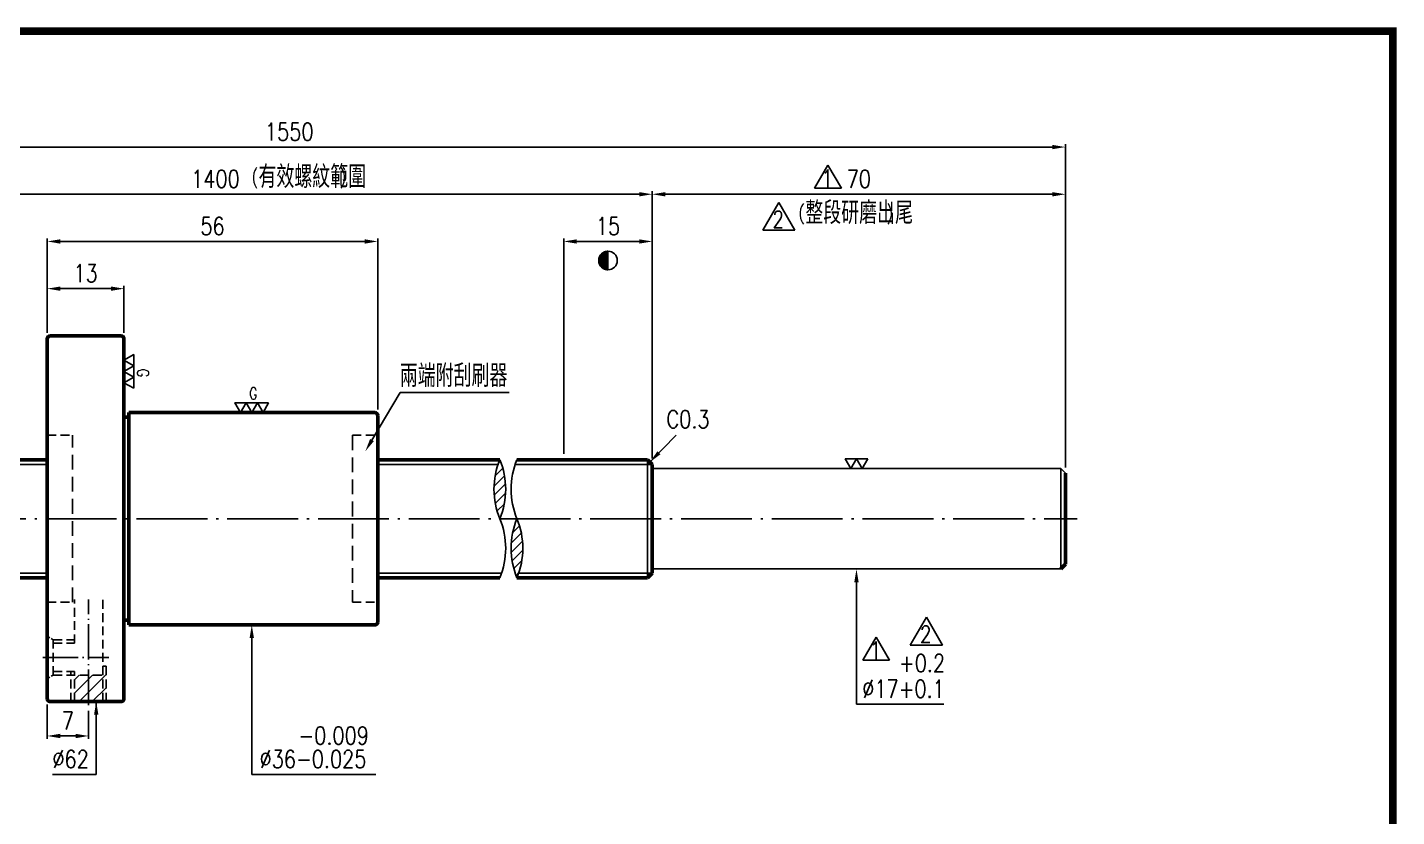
# Model space of a CAD drawing. Header units: millimetres. Extents: x 5676 to 6070, y -308 to -29.
# Drawn here: x 5837.9 to 6069.9, y -162.7 to -28.9 of the extents above; entities that cross this region are included whole.
import ezdxf
from ezdxf.enums import TextEntityAlignment as Align

# ---------------------------------------------------------------- set-up
doc = ezdxf.new("R2010")
doc.units = ezdxf.units.MM
doc.header["$LTSCALE"] = 10
doc.linetypes.add('C', pattern=[2.5625, 2, -0.25, 0.0625, -0.25])
doc.linetypes.add('H', pattern=[0.75, 0.5, -0.25])
doc.layers.get('0').update_dxf_attribs({"linetype": 'CONTINUOUS'})
doc.layers.get('DEFPOINTS').update_dxf_attribs({"linetype": 'CONTINUOUS'})
for name, color, linetype in [('03', 3, 'CONTINUOUS'), ('04', 4, 'CONTINUOUS'), ('14', 4, 'CONTINUOUS'), ('C', 1, 'C'), ('H', 5, 'H'), ('L1', 4, 'CONTINUOUS')]:
    doc.layers.add(name, color=color, linetype=linetype)
doc.layers.add('AM_0', color=7, linetype='CONTINUOUS', lineweight=50)
doc.layers.add('AM_5', color=3, linetype='CONTINUOUS', lineweight=25)
doc.styles.add('BW_SIMPLEX', font='romans.shx', dxfattribs={"width": 0.8, "bigfont": 'chineset.shx'})
doc.styles.add('SIMPLEX', font='SIMPLEX.shx', dxfattribs={"width": 0.8, "bigfont": 'chineset.shx'})
doc.dimstyles.new('STANDARD$0', dxfattribs={"dimscale": 0, "dimtxt": 3, "dimasz": 2.2, "dimexe": 0.5, "dimexo": 1, "dimgap": 1.1, "dimtad": 1, "dimdec": 3, "dimrnd": 0.0005, "dimdsep": 46, "dimtxsty": 'SIMPLEX', "dimcen": 0, "dimclrd": 6, "dimclre": 6, "dimclrt": 3, "dimadec": 1, "dimazin": 2, "dimtp": -0.1, "dimtm": 0.2, "dimtfac": 1, "dimtdec": 3, "dimtmove": 2, "dimatfit": 3, "dimfxl": 0, "dimtvp": 0.790698, "dimarcsym": 0})
doc.dimstyles.new('STANDARD$7', dxfattribs={"dimscale": 0, "dimtxt": 3, "dimasz": 2.2, "dimexe": 0.5, "dimexo": 1, "dimgap": 1.1, "dimtad": 1, "dimdec": 3, "dimrnd": 0.0005, "dimdsep": 46, "dimtxsty": 'SIMPLEX', "dimcen": 0, "dimclrd": 6, "dimclre": 6, "dimclrt": 3, "dimadec": 1, "dimazin": 2, "dimtp": -0.1, "dimtm": 0.2, "dimtfac": 1, "dimtdec": 3, "dimtmove": 2, "dimatfit": 3, "dimfxl": 0, "dimtvp": 0.790698, "dimarcsym": 0})

# ---------------------------------------------------------------- blocks, each defined once
blk = doc.blocks.new('*D9')
at = {"layer": 'AM_5', "color": 6, "lineweight": -2}
for p, q in [((5841.29, -80.67), (5841.29, -72.67)), ((5843.49, -73.17), (5852.09, -73.17)), ((5854.29, -80.67), (5854.29, -72.67))]:
    blk.add_line(p, q, dxfattribs=at)
at = {"layer": 'AM_5', "color": 6}
for points in [[(5843.49, -72.81), (5843.49, -73.54), (5841.29, -73.17)], [(5852.09, -72.81), (5852.09, -73.54), (5854.29, -73.17)]]:
    blk.add_solid(points, dxfattribs=at)
at = {"layer": 'DEFPOINTS', "color": 0}
for p in [(5854.29, -73.17), (5841.29, -81.67), (5854.29, -81.67)]:
    blk.add_point(p, dxfattribs=at)
at = {"layer": 'AM_5', "color": 3, "insert": (5847.79, -70.57), "char_height": 3, "attachment_point": 5, "style": 'SIMPLEX'}
blk.add_mtext('13', dxfattribs=at)
blk = doc.blocks.new('*D10')
at = {"layer": 'AM_5', "color": 6, "lineweight": -2}
for p, q in [((5841.29, -80.67), (5841.29, -64.67)), ((5897.29, -93.67), (5897.29, -64.67)), ((5843.49, -65.17), (5895.09, -65.17))]:
    blk.add_line(p, q, dxfattribs=at)
at = {"layer": 'AM_5', "color": 6}
for points in [[(5843.49, -64.81), (5843.49, -65.54), (5841.29, -65.17)], [(5895.09, -64.81), (5895.09, -65.54), (5897.29, -65.17)]]:
    blk.add_solid(points, dxfattribs=at)
at = {"layer": 'DEFPOINTS', "color": 0}
for p in [(5897.29, -65.17), (5841.29, -81.67), (5897.29, -94.67)]:
    blk.add_point(p, dxfattribs=at)
at = {"layer": 'AM_5', "color": 3, "insert": (5869.29, -62.57), "char_height": 3, "attachment_point": 5, "style": 'SIMPLEX'}
blk.add_mtext('56', dxfattribs=at)
blk = doc.blocks.new('*D13')
at = {"layer": 'AM_5', "color": 6, "lineweight": -2}
for p, q in [((5928.79, -101.17), (5928.79, -64.67)), ((5943.79, -101.97), (5943.79, -64.67)), ((5930.99, -65.17), (5941.59, -65.17))]:
    blk.add_line(p, q, dxfattribs=at)
at = {"layer": 'AM_5', "color": 6}
for points in [[(5930.99, -64.81), (5930.99, -65.54), (5928.79, -65.17)], [(5941.59, -64.81), (5941.59, -65.54), (5943.79, -65.17)]]:
    blk.add_solid(points, dxfattribs=at)
at = {"layer": 'DEFPOINTS', "color": 0}
for p in [(5943.79, -65.17), (5928.79, -102.17), (5943.79, -102.97)]:
    blk.add_point(p, dxfattribs=at)
at = {"layer": 'AM_5', "color": 3, "insert": (5936.29, -62.57), "char_height": 3, "attachment_point": 5, "style": 'SIMPLEX'}
blk.add_mtext('15', dxfattribs=at)
blk = doc.blocks.new('*X6')
at = {"color": 0}
for p, q in [((509.41, 88.25), (512.19, 88.25)), ((509.47, 88.3), (512.19, 88.3)), ((509.52, 88.35), (512.19, 88.35)), ((509.58, 88.4), (512.19, 88.4)), ((509.64, 88.45), (512.19, 88.45)), ((509.7, 88.5), (512.19, 88.5)), ((509.76, 88.55), (512.19, 88.55)), ((509.83, 88.6), (512.19, 88.6)), ((509.9, 88.65), (512.19, 88.65)), ((509.97, 88.7), (512.19, 88.7)), ((510.05, 88.75), (512.19, 88.75)), ((510.13, 88.8), (512.19, 88.8)), ((510.22, 88.85), (512.19, 88.85)), ((510.31, 88.9), (512.19, 88.9)), ((510.41, 88.95), (512.19, 88.95)), ((510.51, 89), (512.19, 89)), ((510.62, 89.05), (512.19, 89.05)), ((510.75, 89.1), (512.19, 89.1)), ((510.89, 89.15), (512.19, 89.15)), ((511.04, 89.2), (512.19, 89.2)), ((511.22, 89.25), (512.19, 89.25)), ((511.45, 89.3), (512.19, 89.3)), ((511.81, 89.35), (512.19, 89.35)), ((508.19, 85.6), (512.19, 85.6)), ((508.19, 85.55), (512.19, 85.55)), ((508.19, 85.5), (512.19, 85.5)), ((508.19, 85.45), (512.19, 85.45)), ((508.19, 85.4), (512.19, 85.4)), ((508.19, 85.35), (512.19, 85.35)), ((508.19, 85.3), (512.19, 85.3)), ((508.19, 85.25), (512.19, 85.25)), ((508.19, 85.2), (512.19, 85.2)), ((508.19, 85.15), (512.19, 85.15)), ((508.2, 85.7), (512.19, 85.7)), ((508.2, 85.65), (512.19, 85.65)), ((508.2, 85.1), (512.19, 85.1)), ((508.2, 85.05), (512.19, 85.05)), ((508.2, 85), (512.19, 85)), ((508.21, 85.8), (512.19, 85.8)), ((508.21, 85.75), (512.19, 85.75)), ((508.21, 84.95), (512.19, 84.95)), ((508.21, 84.9), (512.19, 84.9)), ((508.22, 85.9), (512.19, 85.9)), ((508.22, 85.85), (512.19, 85.85)), ((508.22, 84.85), (512.19, 84.85)), ((508.23, 85.95), (512.19, 85.95)), ((508.23, 84.8), (512.19, 84.8)), ((508.23, 84.75), (512.19, 84.75)), ((508.24, 86), (512.19, 86)), ((508.24, 84.7), (512.19, 84.7)), ((508.25, 86.1), (512.19, 86.1)), ((508.25, 86.05), (512.19, 86.05)), ((508.25, 84.65), (512.19, 84.65)), ((508.26, 86.15), (512.19, 86.15)), ((508.26, 84.6), (512.19, 84.6)), ((508.27, 86.2), (512.19, 86.2)), ((508.27, 84.55), (512.19, 84.55)), ((508.28, 84.5), (512.19, 84.5)), ((508.29, 86.25), (512.19, 86.25)), ((508.29, 84.45), (512.19, 84.45)), ((508.3, 86.3), (512.19, 86.3)), ((508.31, 86.35), (512.19, 86.35)), ((508.31, 84.4), (512.19, 84.4)), ((508.32, 86.4), (512.19, 86.4)), ((508.32, 84.35), (512.19, 84.35)), ((508.33, 84.3), (512.19, 84.3)), ((508.34, 86.45), (512.19, 86.45)), ((508.35, 86.5), (512.19, 86.5)), ((508.35, 84.25), (512.19, 84.25)), ((508.36, 84.2), (512.19, 84.2)), ((508.37, 86.55), (512.19, 86.55)), ((508.38, 86.6), (512.19, 86.6)), ((508.38, 84.15), (512.19, 84.15)), ((508.39, 84.1), (512.19, 84.1)), ((508.4, 86.65), (512.19, 86.65)), ((508.41, 84.05), (512.19, 84.05)), ((508.42, 86.7), (512.19, 86.7)), ((508.43, 86.75), (512.19, 86.75)), ((508.43, 84), (512.19, 84)), ((508.45, 86.8), (512.19, 86.8)), ((508.45, 83.95), (512.19, 83.95)), ((508.47, 86.85), (512.19, 86.85)), ((508.47, 83.9), (512.19, 83.9)), ((508.49, 86.9), (512.19, 86.9)), ((508.49, 83.85), (512.19, 83.85)), ((508.51, 86.95), (512.19, 86.95)), ((508.51, 83.8), (512.19, 83.8)), ((508.53, 83.75), (512.19, 83.75)), ((508.54, 87), (512.19, 87)), ((508.55, 83.7), (512.19, 83.7)), ((508.56, 87.05), (512.19, 87.05)), ((508.57, 83.65), (512.19, 83.65)), ((508.58, 87.1), (512.19, 87.1)), ((508.6, 83.6), (512.19, 83.6)), ((508.61, 87.15), (512.19, 87.15)), ((508.62, 83.55), (512.19, 83.55)), ((508.63, 87.2), (512.19, 87.2)), ((508.65, 83.5), (512.19, 83.5)), ((508.66, 87.25), (512.19, 87.25)), ((508.68, 87.3), (512.19, 87.3)), ((508.68, 83.45), (512.19, 83.45)), ((508.7, 83.4), (512.19, 83.4)), ((508.71, 87.35), (512.19, 87.35)), ((508.73, 83.35), (512.19, 83.35)), ((508.74, 87.4), (512.19, 87.4)), ((508.76, 83.3), (512.19, 83.3)), ((508.77, 87.45), (512.19, 87.45)), ((508.79, 83.25), (512.19, 83.25)), ((508.8, 87.5), (512.19, 87.5)), ((508.83, 87.55), (512.19, 87.55)), ((508.83, 83.2), (512.19, 83.2)), ((508.86, 83.15), (512.19, 83.15)), ((508.87, 87.6), (512.19, 87.6)), ((508.89, 83.1), (512.19, 83.1)), ((508.9, 87.65), (512.19, 87.65)), ((508.93, 83.05), (512.19, 83.05)), ((508.94, 87.7), (512.19, 87.7)), ((508.96, 83), (512.19, 83)), ((508.97, 87.75), (512.19, 87.75)), ((509, 82.95), (512.19, 82.95)), ((509.01, 87.8), (512.19, 87.8)), ((509.04, 82.9), (512.19, 82.9)), ((509.05, 87.85), (512.19, 87.85)), ((509.08, 82.85), (512.19, 82.85)), ((509.09, 87.9), (512.19, 87.9)), ((509.12, 82.8), (512.19, 82.8)), ((509.13, 87.95), (512.19, 87.95)), ((509.16, 82.75), (512.19, 82.75)), ((509.18, 88), (512.19, 88)), ((509.21, 82.7), (512.19, 82.7)), ((509.22, 88.05), (512.19, 88.05)), ((509.25, 82.65), (512.19, 82.65)), ((509.27, 88.1), (512.19, 88.1)), ((509.3, 82.6), (512.19, 82.6)), ((509.31, 88.15), (512.19, 88.15)), ((509.35, 82.55), (512.19, 82.55)), ((509.36, 88.2), (512.19, 88.2)), ((509.4, 82.5), (512.19, 82.5)), ((509.45, 82.45), (512.19, 82.45)), ((509.5, 82.4), (512.19, 82.4)), ((509.56, 82.35), (512.19, 82.35)), ((509.62, 82.3), (512.19, 82.3)), ((509.68, 82.25), (512.19, 82.25)), ((509.74, 82.2), (512.19, 82.2)), ((509.81, 82.15), (512.19, 82.15)), ((509.88, 82.1), (512.19, 82.1)), ((509.95, 82.05), (512.19, 82.05)), ((510.03, 82), (512.19, 82)), ((510.11, 81.95), (512.19, 81.95)), ((510.19, 81.9), (512.19, 81.9)), ((510.28, 81.85), (512.19, 81.85)), ((510.38, 81.8), (512.19, 81.8)), ((510.48, 81.75), (512.19, 81.75)), ((510.59, 81.7), (512.19, 81.7)), ((510.71, 81.65), (512.19, 81.65)), ((510.84, 81.6), (512.19, 81.6)), ((510.99, 81.55), (512.19, 81.55)), ((511.17, 81.5), (512.19, 81.5)), ((511.38, 81.45), (512.19, 81.45)), ((511.68, 81.4), (512.19, 81.4))]:
    blk.add_line(p, q, dxfattribs=at)
blk = doc.blocks.new('*D18')
at = {"layer": 'AM_5', "color": 6, "lineweight": -2}
for p, q in [((5841.29, -143.67), (5841.29, -149.49)), ((5848.29, -144.74), (5848.29, -149.49)), ((5846.09, -148.99), (5843.49, -148.99))]:
    blk.add_line(p, q, dxfattribs=at)
at = {"layer": 'AM_5', "color": 6}
for points in [[(5843.49, -148.62), (5843.49, -149.36), (5841.29, -148.99)], [(5846.09, -148.62), (5846.09, -149.36), (5848.29, -148.99)]]:
    blk.add_solid(points, dxfattribs=at)
at = {"layer": 'DEFPOINTS', "color": 0}
for p in [(5841.29, -142.67), (5848.29, -143.74), (5841.29, -148.99)]:
    blk.add_point(p, dxfattribs=at)
at = {"layer": 'AM_5', "color": 3, "insert": (5844.79, -146.39), "char_height": 3, "attachment_point": 5, "style": 'SIMPLEX'}
blk.add_mtext('7', dxfattribs=at)
blk = doc.blocks.new('*D26')
at = {"color": 6, "lineweight": -2}
for p, q in [((5795.79, -101.17), (5795.79, -56.67)), ((5797.99, -57.17), (5941.59, -57.17)), ((5943.79, -101.97), (5943.79, -56.67))]:
    blk.add_line(p, q, dxfattribs=at)
at = {"color": 6}
for points in [[(5797.99, -56.81), (5797.99, -57.54), (5795.79, -57.17)], [(5941.59, -56.81), (5941.59, -57.54), (5943.79, -57.17)]]:
    blk.add_solid(points, dxfattribs=at)
at = {"layer": 'DEFPOINTS', "color": 0}
for p in [(5943.79, -57.17), (5795.79, -102.17), (5943.79, -102.97)]:
    blk.add_point(p, dxfattribs=at)
at = {"color": 3, "insert": (5869.79, -54.57), "char_height": 3, "attachment_point": 5, "style": 'SIMPLEX'}
blk.add_mtext('1400', dxfattribs=at)
blk = doc.blocks.new('*D28')
at = {"color": 6, "lineweight": -2}
for p, q in [((5750.79, -101.97), (5750.79, -48.67)), ((6013.79, -103.47), (6013.79, -48.67)), ((5752.99, -49.17), (6011.59, -49.17))]:
    blk.add_line(p, q, dxfattribs=at)
at = {"color": 6}
for points in [[(5752.99, -48.81), (5752.99, -49.54), (5750.79, -49.17)], [(6011.59, -48.81), (6011.59, -49.54), (6013.79, -49.17)]]:
    blk.add_solid(points, dxfattribs=at)
at = {"layer": 'DEFPOINTS', "color": 0}
for p in [(6013.79, -49.17), (5750.79, -102.97), (6013.79, -104.47)]:
    blk.add_point(p, dxfattribs=at)
at = {"color": 3, "insert": (5882.29, -46.57), "char_height": 3, "attachment_point": 5, "style": 'SIMPLEX'}
blk.add_mtext('1550', dxfattribs=at)
blk = doc.blocks.new('*D29')
at = {"color": 6, "lineweight": -2}
for p, q in [((5943.79, -101.97), (5943.79, -56.67)), ((5945.99, -57.17), (6011.59, -57.17)), ((6013.79, -103.47), (6013.79, -56.67))]:
    blk.add_line(p, q, dxfattribs=at)
at = {"color": 6}
for points in [[(5945.99, -56.81), (5945.99, -57.54), (5943.79, -57.17)], [(6011.59, -56.81), (6011.59, -57.54), (6013.79, -57.17)]]:
    blk.add_solid(points, dxfattribs=at)
at = {"layer": 'DEFPOINTS', "color": 0}
for p in [(6013.79, -57.17), (5943.79, -102.97), (6013.79, -104.47)]:
    blk.add_point(p, dxfattribs=at)
at = {"color": 3, "insert": (5978.79, -54.57), "char_height": 3, "attachment_point": 5, "style": 'SIMPLEX'}
blk.add_mtext('70', dxfattribs=at)
blk = doc.blocks.new('new block')
at = {"layer": '03'}
for p, q in [((-0.17, 6.16), (-3.67, 0.1)), ((-0.17, 6.16), (3.33, 0.1)), ((-3.67, 0.1), (3.33, 0.1))]:
    blk.add_line(p, q, dxfattribs=at)
at = {"layer": '03', "style": 'BW_SIMPLEX', "width": 0.8}
blk.add_text('1', height=4.5, dxfattribs=at).set_placement((-1.91, 0.42))
blk = doc.blocks.new('lib3')
at = {"xscale": 1.097863869848879, "yscale": 1.097863869848879, "zscale": 1.097863869848879}
blk.add_blockref('new block', (0.18, -0.11), dxfattribs=at)
blk = doc.blocks.new('lib61')
at = {"layer": 'L1', "linetype": 'ByBlock'}
h = blk.add_hatch(dxfattribs=at)
h.set_pattern_fill('ANSI31', color=4, scale=20, style=0)
h.set_pattern_definition([(45, (-74.4902, 182.1186), (-1.767767, 1.767767), [])])
h.paths.add_polyline_path([(0, 0, 0.198308), (0, 22.5, 0.198308)])
h.paths.add_polyline_path([(6.52, -22.5, 0.198308), (6.52, 0, 0.198308)])
for centre, start, end in [((27.25, 11.25), 157.5666, 202.4334), ((-27.25, 11.25), 337.5666, 22.4334), ((33.77, 11.25), 157.5666, 202.4334), ((-27.25, -11.25), 337.5666, 22.4334), ((33.77, -11.25), 157.5666, 202.4334), ((-20.73, -11.25), 337.5666, 22.4334)]:
    blk.add_arc(centre, 29.48, start, end)
blk = doc.blocks.new('1359741')
at = {"layer": '03'}
for p, q in [((0, 3.94), (-2.27, 0)), ((0, 3.94), (2.27, 0)), ((-2.27, 0), (2.27, 0))]:
    blk.add_line(p, q, dxfattribs=at)
at = {"layer": '03', "style": 'BW_SIMPLEX', "width": 0.8}
blk.add_text('2', height=2.37, dxfattribs=at).set_placement((-0.9, 0.36))

msp = doc.modelspace()

# ---------------------------------------------------------------- hatches: boundary and pattern name
at = {"layer": '14'}
h = msp.add_hatch(dxfattribs=at)
h.set_pattern_fill('ANSI31', color=256, scale=0.5, style=0)
h.set_pattern_definition([(45, (5713.7914, -112.1726), (-1.122532, 1.122532), [])])
h.paths.add_polyline_path([(5850.6914, -143.1726), (5851.2914, -143.1726), (5851.2914, -137.1726), (5850.6914, -137.1726)])
h.paths.add_polyline_path([(5848.2914, -143.1726), (5850.6914, -143.1726), (5850.6914, -138.6726), (5848.2914, -138.6726)])
h.paths.add_polyline_path([(5845.8914, -143.1726), (5848.2914, -143.1726), (5848.2914, -138.6726), (5845.8914, -138.6726)])

# ---------------------------------------------------------------- linework, layer by layer
at = {"color": 3}
msp.add_line((5936.2914, -69.9771), (5936.2914, -66.8215), dxfattribs=at)
at = {"color": 6}
for p, q in [((5896.2999, -98.836), (5901.073, -90.7587)), ((5901.073, -90.7587), (5919.5264, -90.7587)), ((5978.3914, -122.9226), (5978.3914, -143.598)), ((5875.9414, -132.3726), (5875.9414, -155.4942)), ((5849.5907, -143.1726), (5849.5907, -155.4942)), ((5978.3914, -143.598), (5993.1634, -143.598)), ((5849.5907, -155.4942), (5842.2033, -155.4942)), ((5875.9414, -155.4942), (5896.951, -155.4942))]:
    msp.add_line(p, q, dxfattribs=at)
for p, q in [((5942.9914, -102.1726), (5942.9914, -122.1726)), ((5943.7914, -103.6726), (6012.9914, -103.6726)), ((6012.9914, -103.6726), (6013.7914, -104.4726)), ((6012.9914, -120.6726), (6012.9914, -103.6726)), ((5943.7914, -120.6726), (6012.9914, -120.6726))]:
    msp.add_line(p, q)
at = {"ltscale": 0.6}
msp.add_line((6013.7914, -104.4726), (6012.9914, -103.6726), dxfattribs=at)
at = {"color": 7, "const_width": 1.3055}
msp.add_lwpolyline([(5676.5883, -307.7145), (6069.2465, -307.7145), (6069.2465, -29.5398), (5676.5883, -29.5398)], close=True, dxfattribs=at)
at = {"color": 3}
for points in [[(5855.9407, -86.2573), (5855.9407, -84.3529), (5854.2914, -85.3051)], [(5855.9407, -88.1618), (5855.9407, -86.2573), (5854.2914, -87.2096)], [(5855.9407, -90.0662), (5855.9407, -88.1618), (5854.2914, -89.114)], [(5874.9891, -92.5233), (5873.0847, -92.5233), (5874.0369, -94.1726)], [(5876.8936, -92.5233), (5874.9891, -92.5233), (5875.9414, -94.1726)], [(5878.798, -92.5233), (5876.8936, -92.5233), (5877.8458, -94.1726)], [(5978.3914, -102.0233), (5976.4869, -102.0233), (5977.4391, -103.6726)], [(5980.2958, -102.0233), (5978.3914, -102.0233), (5979.3436, -103.6726)]]:
    msp.add_lwpolyline(points, close=True, dxfattribs=at)
msp.add_circle((5936.2914, -68.3993), 1.5778, dxfattribs=at)
at = {"color": 6}
for points in [[(5896.6156, -99.0226), (5895.9842, -98.6495), (5895.1807, -100.7301)], [(5978.0247, -122.9226), (5978.758, -122.9226), (5978.3914, -120.7226)], [(5875.5747, -132.3726), (5876.308, -132.3726), (5875.9414, -130.1726)], [(5849.224, -145.3726), (5849.9573, -145.3726), (5849.5907, -143.1726)]]:
    msp.add_solid(points, dxfattribs=at)
at = {"layer": '04'}
for p, q in [((5841.2914, -102.9726), (5790.9893, -102.9726)), ((5917.6693, -102.9726), (5897.2914, -102.9726)), ((5943.7914, -102.9726), (5920.5676, -102.9726)), ((5841.2914, -121.3726), (5790.9893, -121.3726)), ((5918.2696, -121.3726), (5897.2914, -121.3726)), ((5943.7914, -121.3726), (5921.1679, -121.3726))]:
    msp.add_line(p, q, dxfattribs=at)
at = {"layer": 'AM_0'}
for p, q in [((5841.7914, -81.1726), (5853.7914, -81.1726)), ((5841.2914, -142.6726), (5841.2914, -81.6726)), ((5854.2914, -142.6726), (5854.2914, -81.6726)), ((5854.2914, -94.9726), (5855.0914, -94.9726)), ((5855.0914, -94.1726), (5896.7914, -94.1726)), ((5855.0914, -130.1726), (5855.0914, -94.1726)), ((5897.2914, -94.6726), (5897.2914, -129.6726)), ((5795.7914, -102.1726), (5841.2914, -102.1726)), ((5897.2914, -102.1726), (5917.9694, -102.1726)), ((5920.8677, -102.1726), (5942.9914, -102.1726)), ((5943.7914, -102.9726), (5942.9914, -102.1726)), ((5943.7914, -102.9726), (5943.7914, -121.3726)), ((6013.7914, -104.4726), (6013.7914, -119.8726)), ((6013.7914, -119.8726), (6012.9914, -120.6726)), ((5795.7914, -122.1726), (5841.2914, -122.1726)), ((5897.2914, -122.1726), (5917.9694, -122.1726)), ((5920.8677, -122.1726), (5942.9914, -122.1726)), ((5943.7914, -121.3726), (5942.9914, -122.1726)), ((5854.2914, -129.3726), (5855.0914, -129.3726)), ((5855.0914, -130.1726), (5896.7914, -130.1726)), ((5841.7914, -143.1726), (5853.7914, -143.1726))]:
    msp.add_line(p, q, dxfattribs=at)
for centre, start, end in [((5841.7914, -81.6726), 90, 180), ((5853.7914, -81.6726), 0, 90), ((5896.7914, -94.6726), 360, 90), ((5896.7914, -129.6726), 270, 0), ((5841.7914, -142.6726), 180, 270), ((5853.7914, -142.6726), 270, 360)]:
    msp.add_arc(centre, 0.5, start, end, dxfattribs=at)
at = {"layer": 'C', "ltscale": 0.6}
msp.add_line((5748.7914, -112.1726), (6015.7914, -112.1726), dxfattribs=at)
at = {"layer": 'C', "ltscale": 0.3}
for p, q in [((5848.2914, -143.7385), (5848.2914, -125.8443)), ((5840.5238, -135.6726), (5851.725, -135.6726))]:
    msp.add_line(p, q, dxfattribs=at)
at = {"layer": 'H', "ltscale": 0.3}
for p, q in [((5841.2914, -98.0226), (5845.5914, -98.0226)), ((5892.9914, -98.0226), (5897.2914, -98.0226)), ((5841.2914, -126.3226), (5845.5914, -126.3226)), ((5845.8914, -133.2726), (5845.8914, -125.8443)), ((5850.6914, -143.1726), (5850.6914, -125.8443)), ((5892.9914, -126.3226), (5897.2914, -126.3226)), ((5842.2914, -132.6726), (5845.8914, -132.6726)), ((5842.2914, -138.6726), (5842.2914, -132.6726)), ((5842.2914, -133.2726), (5845.8914, -133.2726)), ((5842.2914, -138.0726), (5845.8914, -138.0726)), ((5842.2914, -138.6726), (5850.6914, -138.6726)), ((5845.2914, -143.1726), (5845.2914, -138.0726)), ((5845.8914, -143.1726), (5845.8914, -138.0726)), ((5850.6914, -137.1726), (5851.2914, -137.1726)), ((5851.2914, -143.1726), (5851.2914, -137.1726))]:
    msp.add_line(p, q, dxfattribs=at)
at = {"layer": 'H', "ltscale": 0.5}
for p, q in [((5845.5914, -126.3226), (5845.5914, -98.0226)), ((5892.9914, -98.0226), (5892.9914, -126.3226))]:
    msp.add_line(p, q, dxfattribs=at)
at = {"layer": 'H', "ltscale": 0.1}
for p, q in [((5841.2914, -132.0952), (5842.2914, -132.6726)), ((5841.2914, -139.2499), (5842.2914, -138.6726))]:
    msp.add_line(p, q, dxfattribs=at)

# ---------------------------------------------------------------- block references
at = {"lineweight": 0, "xscale": 0.5919064107137146, "yscale": 0.5919064107137144, "zscale": 0.5919064107137146}
for p in [(5973.5685, -56.1514), (5981.7298, -136.1531)]:
    msp.add_blockref('lib3', p, dxfattribs=at)
for name, p, xscale, yscale, zscale in [('1359741', (5965.2344, -63.2865), 1.200000000000045, 1.199999999999989, 1.2), ('lib61', (5917.9694, -112.1726), 0.4444444444443434, 0.4444444444444215, 0.444444444444421), ('1359741', (5990.2273, -133.6035), 1.200000000000045, 1.199999999999989, 1.2)]:
    msp.add_blockref(name, p, dxfattribs=dict(xscale=xscale, yscale=yscale, zscale=zscale))
at = {"color": 3, "xscale": 0.3944436230578958, "yscale": 0.3944436230578958, "zscale": 0.3944436230578958}
msp.add_blockref('*X6', (5734.2625, -102.072), dxfattribs=at)

# ---------------------------------------------------------------- texts
at = {"color": 3, "style": 'SIMPLEX', "width": 0.8}
msp.add_text('G', height=1.9862, rotation=270, dxfattribs=at).set_placement((5857.534, -86.7498), align=Align.MIDDLE_LEFT)
msp.add_text('G', height=1.9862, dxfattribs=at).set_placement((5875.4816, -90.93), align=Align.MIDDLE_LEFT)
at = {"color": 3, "style": 'SIMPLEX'}
for s, insert, char_height, attachment_point in [('兩端附刮刷器', (5919.2536, -89.8379), 3.8, 9), ('C0.3', (5953.4972, -96.8057), 3, 9), ('-0.009', (5883.8485, -150.4128), 3, 7), ('%%c62', (5848.3375, -154.3942), 3, 9), ('%%c36-0.025', (5877.2614, -154.3942), 3, 7)]:
    msp.add_mtext(s, dxfattribs=dict(at, insert=insert, char_height=char_height, attachment_point=attachment_point))
at = {"layer": '03', "char_height": 3, "attachment_point": 7, "style": 'SIMPLEX'}
for s, insert in [('+0.2', (5985.5816, -138.122)), ('%%C17+0.1', (5979.3622, -142.498))]:
    msp.add_mtext(s, dxfattribs=dict(at, insert=insert))
at = {"layer": 'AM_0', "width": 0.8}
for s, height, style, p in [('(          )', 2.3, 'BW_SIMPLEX', (5875.8909, -55.3609)), ('有效螺紋範圍', 3.8, 'SIMPLEX', (5877.0753, -56.108)), ('整段研磨出尾', 3.8, 'SIMPLEX', (5969.724, -62.2098)), ('(          )', 2.3, 'BW_SIMPLEX', (5968.5396, -61.4627))]:
    msp.add_text(s, height=height, dxfattribs=dict(at, style=style)).set_placement(p)

# ---------------------------------------------------------------- dimensions: what is measured, and where the dimension line sits
for base, p1, p2, text, picture, middle in [((6013.7914, -49.1726), (5750.7914, -102.9726), (6013.7914, -104.4726), '1550', '*D28', (5882.2914, -46.5726)), ((5943.7914, -57.1726), (5795.7914, -102.1726), (5943.7914, -102.9726), '1400', '*D26', (5869.7914, -54.5726))]:
    dim = msp.add_linear_dim(base=base, p1=p1, p2=p2, text=text, dimstyle='STANDARD$0', override={"dimscale": 1, "dimrnd": 0, "dimadec": 3, "dimtmove": 0})
    dim.commit()
    dim.dimension.update_dxf_attribs({"geometry": picture, "text_midpoint": middle})
dim = msp.add_linear_dim(base=(6013.7914, -57.1726), p1=(5943.7914, -102.9726), p2=(6013.7914, -104.4726), dimstyle='STANDARD$0', override={"dimscale": 1, "dimrnd": 0, "dimadec": 3, "dimtmove": 0})
dim.commit()
dim.dimension.update_dxf_attribs({"geometry": '*D29', "text_midpoint": (5978.7914, -54.5726)})
at = {"layer": 'AM_5'}
for base, p1, p2, picture, middle in [((5897.2914, -65.1726), (5841.2914, -81.6726), (5897.2914, -94.6726), '*D10', (5869.2914, -62.5726)), ((5943.7914, -65.1726), (5928.7914, -102.1726), (5943.7914, -102.9726), '*D13', (5936.2914, -62.5726)), ((5854.2914, -73.1726), (5841.2914, -81.6726), (5854.2914, -81.6726), '*D9', (5847.7914, -70.5726)), ((5841.2914, -148.991), (5848.2914, -143.7385), (5841.2914, -142.6726), '*D18', (5844.7914, -146.391))]:
    dim = msp.add_linear_dim(base=base, p1=p1, p2=p2, dimstyle='STANDARD$0', override={"dimscale": 1, "dimrnd": 0, "dimadec": 3, "dimtmove": 0, "dimarcsym": 1}, dxfattribs=at)
    dim.commit()
    dim.dimension.update_dxf_attribs({"geometry": picture, "text_midpoint": middle})

# ---------------------------------------------------------------- leaders
msp.add_leader([(5943.3914, -102.5726), (5947.8391, -97.9831)], dimstyle='STANDARD$7', override={"dimscale": 1, "dimgap": 1.1, "dimtad": 0, "dimrnd": 0, "dimadec": 3, "dimtmove": 0})

doc.saveas('drawing.dxf')
